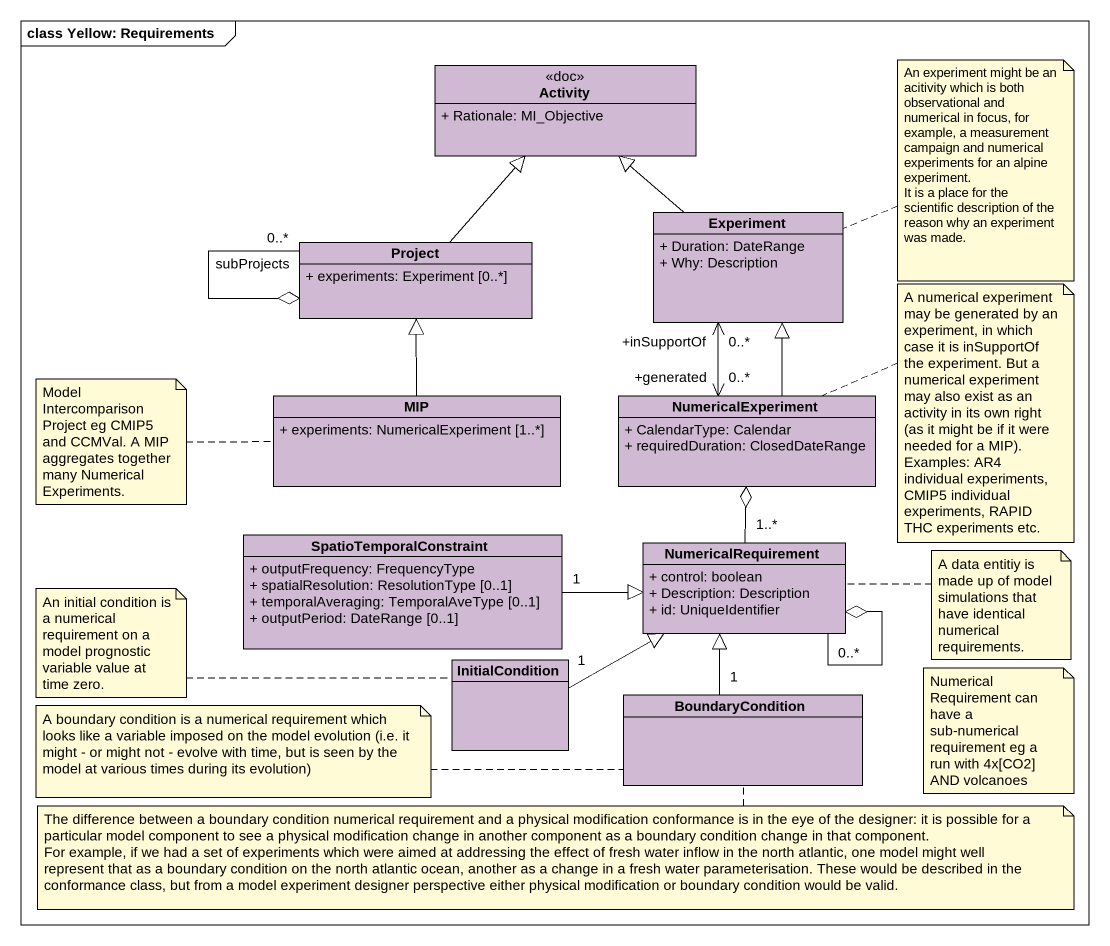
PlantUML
@startuml
mainframe class Yellow: Requirements
hide circle
hide empty members
skinparam classAttributeIconSize 0
class Activity <<doc>> #D0B9D2 {
  + Rationale: MI_Objective
}
class Project #D0B9D2 {
  + experiments: Experiment [0..*]
}
class Experiment #D0B9D2 {
  + Duration: DateRange
  + Why: Description
}
class MIP #D0B9D2 {
  + experiments: NumericalExperiment [1..*]
}
class NumericalExperiment #D0B9D2 {
  + CalendarType: Calendar
  + requiredDuration: ClosedDateRange
}
class SpatioTemporalConstraint #D0B9D2 {
  + outputFrequency: FrequencyType
  + spatialResolution: ResolutionType [0..1]
  + temporalAveraging: TemporalAveType [0..1]
  + outputPeriod: DateRange [0..1]
}
class NumericalRequirement #D0B9D2 {
  + control: boolean
  + Description: Description
  + id: UniqueIdentifier
}
class InitialCondition #D0B9D2
class BoundaryCondition #D0B9D2
Project -up-|> Activity
Project "0..*" --o Project : subProjects
Experiment -up-|> Activity
MIP -up-|> Project
NumericalExperiment "+generated\n0..*" <-up-> "+inSupportOf\n0..*" Experiment
NumericalExperiment -up-|> Experiment
SpatioTemporalConstraint "1" -right-|> NumericalRequirement
NumericalRequirement "1..*" -up-o NumericalExperiment
NumericalRequirement "0..*" --o NumericalRequirement
InitialCondition "1" -right-|> NumericalRequirement
BoundaryCondition "1" -up-|> NumericalRequirement
note right of Experiment
  An experiment might be an acitivity which is both observational and numerical in focus, for example, a measurement campaign and numerical experiments for an alpine experiment.
  It is a place for the scientific description of the reason why an experiment was made.
end note
note right of NumericalExperiment : A numerical experiment may be generated by an experiment, in which case it is inSupportOf the experiment. But a numerical experiment may also exist as an activity in its own right (as it might be if it were needed for a MIP). Examples: AR4 individual experiments, CMIP5 individual experiments, RAPID THC experiments etc.
note left of MIP : Model Intercomparison Project eg CMIP5 and CCMVal. A MIP aggregates together many Numerical Experiments.
note right of NumericalRequirement : A data entitiy is made up of model simulations that have identical numerical requirements.
note left of InitialCondition : An initial condition is a numerical requirement on a model prognostic variable value at time zero.
note as N6
  Numerical Requirement can have a sub-numerical requirement eg a run with 4x[CO2] AND volcanoes
end note
note left of BoundaryCondition : A boundary condition is a numerical requirement which looks like a variable imposed on the model evolution (i.e. it might - or might not - evolve with time, but is seen by the model at various times during its evolution)
note bottom of BoundaryCondition
  The difference between a boundary condition numerical requirement and a physical modification conformance is in the eye of the designer: it is possible for a particular model component to see a physical modification change in another component as a boundary condition change in that component.
  For example, if we had a set of experiments which were aimed at addressing the effect of fresh water inflow in the north atlantic, one model might well represent that as a boundary condition on the north atlantic ocean, another as a change in a fresh water parameterisation. These would be described in the conformance class, but from a model experiment designer perspective either physical modification or boundary condition would be valid.
end note
@enduml
